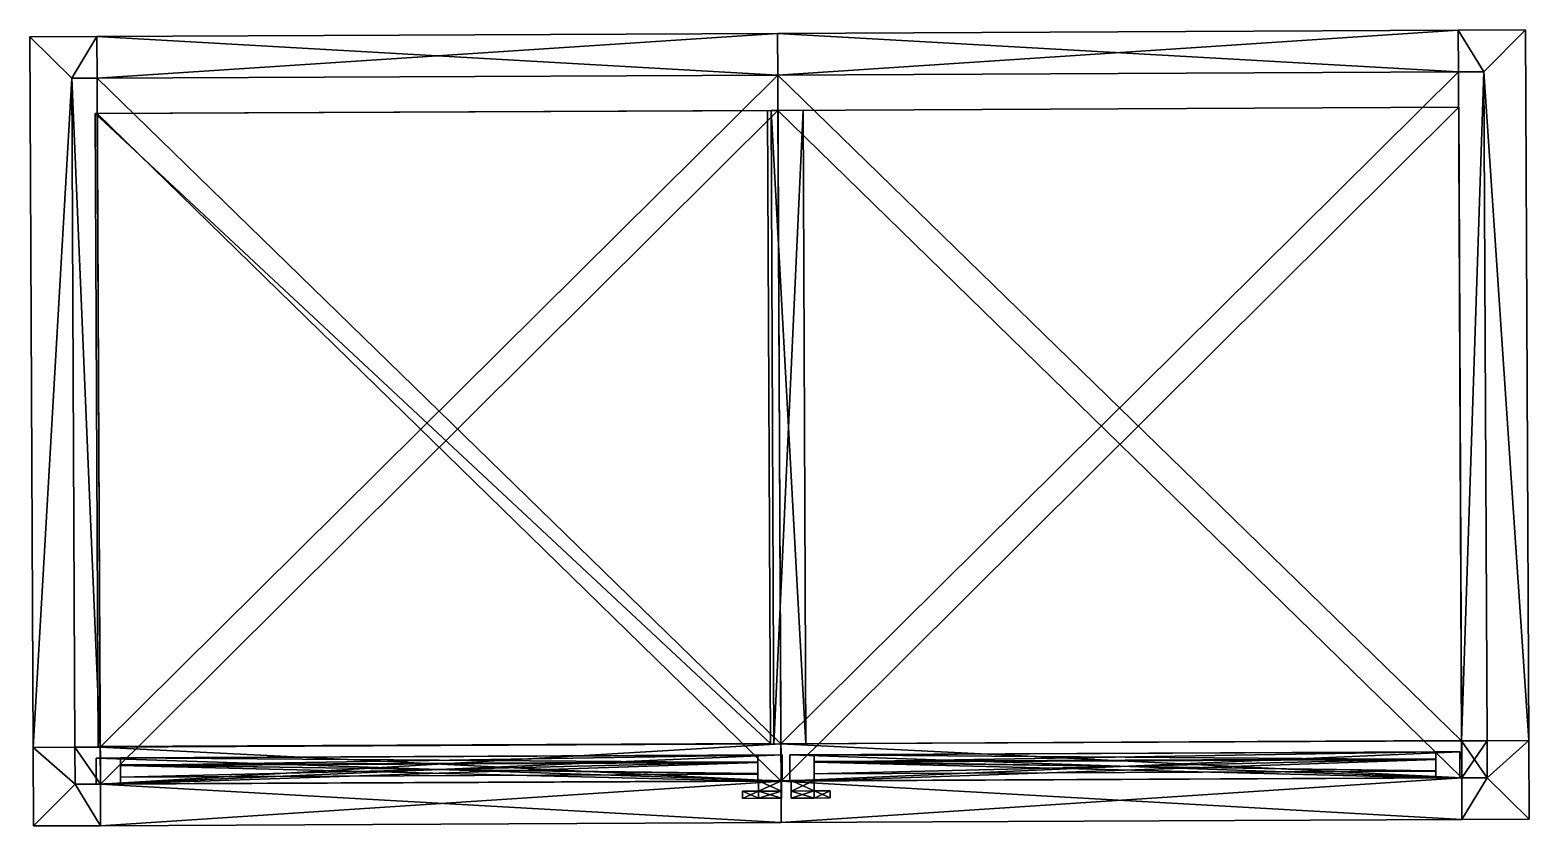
# Model space of a CAD drawing. Extents: x -63 to 64, y -33 to 34.
import ezdxf

# ---------------------------------------------------------------- set-up
doc = ezdxf.new("R2010")
doc.units = 0
doc.layers.get('0').update_dxf_attribs({"color": 194, "linetype": 'CONTINUOUS'})

msp = doc.modelspace()

# ---------------------------------------------------------------- meshes
at = {"color": 214}
mesh = msp.add_polyface(dxfattribs=at)
corners = [(-57.51, -26.66, 64.69), (-0.39, -26.4, 64.69), (-0.64, 27.39, 64.69), (-57.76, 27.13, 64.69), (-57.51, -26.66, 62.77), (-0.39, -26.4, 62.77), (-0.64, 27.39, 62.77), (-57.76, 27.13, 62.77), (-59.48, -29.87), (60.51, -29.32), (-59.76, 30.13), (60.24, 30.68), (-59.48, -29.87, 236), (60.51, -29.32, 236), (-59.76, 30.13, 236), (60.24, 30.68, 236), (60.51, -29.32, 232.69), (-59.48, -29.87, 232.69), (60.24, 30.68, 232.69), (-59.76, 30.13, 232.69), (64.07, -32.84, 236), (-63, -33.42, 236), (-63.31, 33.65, 236), (63.76, 34.23, 236), (-63, -33.42, 232.69), (64.07, -32.84, 232.69), (63.76, 34.23, 232.69), (-63.31, 33.65, 232.69), (60.51, -29.32, 7.42), (60.24, 30.68, 7.42), (-59.76, 30.13, 7.42), (-59.48, -29.87, 7.42), (-59.5, -26.73), (60.5, -26.18), (60.5, -26.18, 236), (-59.5, -26.73, 236), (60.5, -26.18, 232.69), (-59.5, -26.73, 232.69), (-63.03, -26.74, 236), (64.04, -26.16, 236), (64.04, -26.16, 232.69), (-63.03, -26.74, 232.69), (60.5, -26.18, 7.42), (-59.5, -26.73, 7.42), (-57.6, 30.14), (-57.32, -29.86), (-57.32, -29.86, 236), (-57.6, 30.14, 236), (58.36, -29.33, 232.69), (58.08, 30.67, 232.69), (58.37, -32.87, 236), (-57.62, 33.67, 236), (-57.31, -33.4, 232.69), (58.06, 34.2, 232.69), (58.36, -29.33, 7.42), (58.08, 30.67, 7.42), (-57.34, -26.72), (58.34, -26.19, 236), (58.08, 30.67), (58.36, -29.33), (58.36, -29.33, 236), (58.08, 30.67, 236), (-57.32, -29.86, 232.69), (-57.6, 30.14, 232.69), (-57.31, -33.4, 236), (58.06, 34.2, 236), (58.37, -32.87, 232.69), (-57.62, 33.67, 232.69), (-57.32, -29.86, 7.42), (-57.6, 30.14, 7.42), (58.34, -26.19), (-57.34, -26.72, 236), (58.34, -26.17, 7.43), (-57.34, -26.7, 7.43), (58.09, 27.66, 7.42), (58.09, 27.66, 232.69), (-57.59, 27.13, 232.69), (-57.59, 27.13, 7.42), (2.62, -26.44, 232.69), (2.62, -26.44, 7.42), (2.38, 27.4, 7.42), (2.38, 27.4, 232.69), (-0.09, -26.46, 232.69), (-0.09, -26.46, 7.42), (-0.34, 27.39, 7.42), (-0.34, 27.39, 232.69), (0.24, 30.4), (0.52, -29.6, 236), (0.24, 30.4, 236), (0.52, -29.6, 232.69), (0.24, 30.4, 232.69), (0.53, -33.13, 236), (0.22, 33.94, 236), (0.53, -33.13, 232.69), (0.22, 33.94, 232.69), (0.52, -29.6, 7.42), (0.24, 30.4, 7.42), (0.5, -26.45), (0.5, -26.45, 236), (0.5, -26.43, 7.43), (0.25, 27.39, 232.69), (0.25, 27.39, 7.42), (0.52, -29.59, 6.21), (-57.32, -29.86, 6.21), (-57.34, -26.69, 6.22), (0.5, -26.43, 6.22), (58.34, -26.17, 6.22), (58.36, -29.33, 6.21), (-57.51, -26.66, 121.69), (-0.39, -26.4, 121.69), (-0.64, 27.39, 121.69), (-57.76, 27.13, 121.69), (-57.51, -26.66, 119.77), (-0.39, -26.4, 119.77), (-0.64, 27.39, 119.77), (-57.76, 27.13, 119.77), (-57.51, -26.66, 178.69), (-0.39, -26.4, 178.69), (-0.64, 27.39, 178.69), (-57.76, 27.13, 178.69), (-57.51, -26.66, 176.77), (-0.39, -26.4, 176.77), (-0.64, 27.39, 176.77), (-57.76, 27.13, 176.77)]
mesh.append_faces([[corners[k] for k in face] for face in [(1, 2, 3, 1), (3, 0, 1, 3), (1, 0, 4, 1), (4, 5, 1, 4), (2, 1, 5, 2), (5, 6, 2, 5), (3, 2, 6, 3), (6, 7, 3, 6), (0, 3, 7, 0), (7, 4, 0, 7), (7, 6, 5, 7), (5, 4, 7, 5), (32, 56, 45, 32), (45, 8, 32, 45), (46, 71, 35, 46), (35, 12, 46, 35), (45, 68, 31, 45), (31, 8, 45, 31), (33, 42, 28, 33), (28, 9, 33, 28), (58, 55, 29, 58), (29, 11, 58, 29), (32, 43, 30, 32), (30, 10, 32, 30), (20, 50, 66, 20), (66, 25, 20, 66), (23, 39, 40, 23), (40, 26, 23, 40), (22, 51, 67, 22), (67, 27, 22, 67), (21, 38, 41, 21), (41, 24, 21, 41), (13, 60, 50, 13), (50, 20, 13, 50), (12, 35, 38, 12), (38, 21, 12, 38), (14, 47, 51, 14), (51, 22, 14, 51), (15, 34, 39, 15), (39, 23, 15, 39), (17, 62, 52, 17), (52, 24, 17, 52), (16, 36, 40, 16), (40, 25, 16, 40), (18, 49, 53, 18), (53, 26, 18, 53), (19, 37, 41, 19), (41, 27, 19, 41), (16, 48, 54, 16), (54, 28, 16, 54), (18, 36, 42, 18), (42, 29, 18, 42), (19, 63, 69, 19), (69, 30, 19, 69), (17, 37, 43, 17), (43, 31, 17, 43), (10, 44, 56, 10), (56, 32, 10, 56), (15, 61, 57, 15), (57, 34, 15, 57), (11, 29, 42, 11), (42, 33, 11, 42), (8, 31, 43, 8), (43, 32, 8, 43), (20, 25, 40, 20), (40, 39, 20, 40), (22, 27, 41, 22), (41, 38, 22, 41), (14, 22, 38, 14), (38, 35, 14, 38), (13, 20, 39, 13), (39, 34, 13, 39), (18, 26, 40, 18), (40, 36, 18, 40), (17, 24, 41, 17), (41, 37, 17, 41), (16, 28, 42, 16), (42, 36, 16, 42), (19, 30, 43, 19), (43, 37, 19, 43), (33, 9, 59, 33), (59, 70, 33, 59), (13, 34, 57, 13), (57, 60, 13, 57), (9, 28, 54, 9), (54, 59, 9, 54), (10, 30, 69, 10), (69, 44, 10, 69), (21, 24, 52, 21), (52, 64, 21, 52), (23, 26, 53, 23), (53, 65, 23, 53), (12, 21, 64, 12), (64, 46, 12, 64), (15, 23, 65, 15), (65, 61, 15, 65), (16, 25, 66, 16), (66, 48, 16, 66), (19, 27, 67, 19), (67, 63, 19, 67), (17, 31, 68, 17), (68, 62, 17, 68), (18, 29, 55, 18), (55, 49, 18, 55), (11, 33, 70, 11), (70, 58, 11, 70), (14, 35, 71, 14), (71, 47, 14, 71), (87, 98, 71, 87), (71, 46, 87, 71), (86, 96, 55, 86), (55, 58, 86, 55), (91, 93, 66, 91), (66, 50, 91, 66), (92, 94, 67, 92), (67, 51, 92, 67), (87, 91, 50, 87), (50, 60, 87, 50), (88, 92, 51, 88), (51, 47, 88, 51), (89, 93, 52, 89), (52, 62, 89, 52), (90, 94, 53, 90), (53, 49, 90, 53), (100, 101, 74, 100), (74, 75, 100, 74), (90, 96, 69, 90), (69, 63, 90, 69), (86, 97, 56, 86), (56, 44, 86, 56), (88, 98, 57, 88), (57, 61, 88, 57), (45, 56, 73, 45), (73, 68, 45, 73), (59, 54, 72, 59), (72, 70, 59, 72), (97, 99, 73, 97), (73, 56, 97, 73), (107, 102, 105, 107), (105, 106, 107, 105), (54, 48, 75, 54), (75, 74, 54, 75), (89, 100, 75, 89), (75, 48, 89, 75), (62, 68, 77, 62), (77, 76, 62, 77), (95, 101, 77, 95), (77, 68, 95, 77), (78, 79, 80, 78), (80, 81, 78, 80), (79, 78, 82, 79), (82, 83, 79, 82), (80, 79, 83, 80), (83, 84, 80, 83), (81, 80, 84, 81), (84, 85, 81, 84), (78, 81, 85, 78), (85, 82, 78, 85), (85, 84, 83, 85), (83, 82, 85, 83), (60, 57, 98, 60), (98, 87, 60, 98), (44, 69, 96, 44), (96, 86, 44, 96), (64, 52, 93, 64), (93, 91, 64, 93), (65, 53, 94, 65), (94, 92, 65, 94), (46, 64, 91, 46), (91, 87, 46, 91), (61, 65, 92, 61), (92, 88, 61, 92), (48, 66, 93, 48), (93, 89, 48, 93), (63, 67, 94, 63), (94, 90, 63, 94), (76, 77, 101, 76), (101, 100, 76, 101), (49, 55, 96, 49), (96, 90, 49, 96), (58, 70, 97, 58), (97, 86, 58, 97), (47, 71, 98, 47), (98, 88, 47, 98), (70, 72, 99, 70), (99, 97, 70, 99), (103, 104, 105, 103), (105, 102, 103, 105), (62, 76, 100, 62), (100, 89, 62, 100), (54, 74, 101, 54), (101, 95, 54, 101), (95, 68, 103, 95), (103, 102, 95, 103), (68, 73, 104, 68), (104, 103, 68, 104), (73, 99, 105, 73), (105, 104, 73, 105), (99, 72, 106, 99), (106, 105, 99, 106), (72, 54, 107, 72), (107, 106, 72, 107), (54, 95, 102, 54), (102, 107, 54, 102), (109, 110, 111, 109), (111, 108, 109, 111), (109, 108, 112, 109), (112, 113, 109, 112), (110, 109, 113, 110), (113, 114, 110, 113), (111, 110, 114, 111), (114, 115, 111, 114), (108, 111, 115, 108), (115, 112, 108, 115), (115, 114, 113, 115), (113, 112, 115, 113), (117, 118, 119, 117), (119, 116, 117, 119), (117, 116, 120, 117), (120, 121, 117, 120), (118, 117, 121, 118), (121, 122, 118, 121), (119, 118, 122, 119), (122, 123, 119, 122), (116, 119, 123, 116), (123, 120, 116, 123), (123, 122, 121, 123), (121, 120, 123, 121)]], dxfattribs={"vtx2": -1, "vtx3": -1, "color": 214})
at = {"color": 96}
mesh = msp.add_polyface(dxfattribs=at)
corners = [(0.55, -29.57, 116.46), (-1.41, -29.58, 116.46), (0.55, -29.57, 124.38), (-1.41, -29.58, 124.38), (0.55, -30.46, 116.46), (-1.41, -30.46, 116.46), (0.55, -30.46, 124.38), (-1.41, -30.46, 124.38), (0.56, -31.06, 116.46), (-1.41, -31.07, 116.46), (-1.41, -31.07, 124.38), (0.56, -31.06, 124.38), (-2.76, -30.47, 116.46), (-2.76, -30.47, 124.38), (-2.76, -31.08, 124.38), (-2.76, -31.08, 116.46), (0.61, -29.59, 232.69), (-57.68, -29.86, 232.69), (-57.68, -29.86, 7.42), (0.61, -29.59, 7.42), (0.6, -27.38, 232.69), (-57.69, -27.65, 232.69), (-57.69, -27.65, 7.42), (0.6, -27.38, 7.42), (-1.45, -29.6, 230.58), (-55.62, -29.85, 230.58), (-55.62, -29.85, 9.53), (-1.45, -29.6, 9.53), (-55.63, -27.64, 230.58), (-1.46, -27.39, 230.58), (-1.46, -27.39, 9.53), (-55.63, -27.64, 9.53), (-1.45, -28.97, 230.58), (-55.63, -28.28, 230.58), (-55.63, -28.28, 9.53), (-1.45, -28.03, 9.53), (-1.45, -28.03, 230.58), (-55.62, -29.85, 120.64), (-1.45, -29.6, 120.64), (-1.45, -28.03, 120.64), (-55.63, -28.28, 120.64), (-55.62, -29.85, 119.23), (-1.45, -29.6, 119.23), (-1.45, -28.03, 119.23), (-55.63, -28.28, 119.23), (-55.62, -29.85, 64.89), (-1.45, -29.6, 64.89), (-1.45, -28.03, 64.89), (-55.63, -28.28, 64.89), (-55.62, -29.85, 63.48), (-1.45, -29.6, 63.48), (-1.45, -28.03, 63.48), (-55.63, -28.28, 63.48), (-55.62, -29.85, 176.4), (-1.45, -29.6, 176.4), (-1.45, -28.03, 176.4), (-55.63, -28.28, 176.4), (-55.62, -29.85, 174.99), (-1.45, -29.6, 174.99), (-1.45, -28.03, 174.99), (-55.63, -28.28, 174.99), (-1.45, -29.02, 230.58), (-55.62, -29.27, 230.58), (-55.62, -29.27, 9.53), (-1.45, -29.02, 9.53), (-1.45, -27.98, 230.58), (-55.63, -28.22, 230.58), (-55.63, -28.22, 9.53), (-1.45, -27.98, 9.53)]
mesh.append_faces([[corners[k] for k in face] for face in [(0, 2, 3, 0), (3, 1, 0, 3), (8, 9, 10, 8), (10, 11, 8, 10), (0, 1, 5, 0), (5, 4, 0, 5), (1, 3, 7, 1), (7, 5, 1, 7), (3, 2, 6, 3), (6, 7, 3, 6), (2, 0, 4, 2), (4, 6, 2, 4), (4, 5, 9, 4), (9, 8, 4, 9), (12, 13, 14, 12), (14, 15, 12, 14), (7, 6, 11, 7), (11, 10, 7, 11), (6, 4, 8, 6), (8, 11, 6, 8), (5, 7, 13, 5), (13, 12, 5, 13), (7, 10, 14, 7), (14, 13, 7, 14), (10, 9, 15, 10), (15, 14, 10, 15), (9, 5, 12, 9), (12, 15, 9, 12), (17, 21, 20, 17), (20, 16, 17, 20), (18, 22, 21, 18), (21, 17, 18, 21), (19, 23, 22, 19), (22, 18, 19, 22), (16, 20, 23, 16), (23, 19, 16, 23), (16, 24, 25, 16), (25, 17, 16, 25), (17, 25, 26, 17), (26, 18, 17, 26), (18, 26, 27, 18), (27, 19, 18, 27), (19, 27, 24, 19), (24, 16, 19, 24), (21, 28, 29, 21), (29, 20, 21, 29), (20, 29, 30, 20), (30, 23, 20, 30), (23, 30, 31, 23), (31, 22, 23, 31), (22, 31, 28, 22), (28, 21, 22, 28), (24, 32, 33, 24), (33, 25, 24, 33), (25, 33, 34, 25), (34, 26, 25, 34), (26, 34, 35, 26), (35, 27, 26, 35), (27, 35, 32, 27), (32, 24, 27, 32), (28, 33, 36, 28), (36, 29, 28, 36), (29, 36, 35, 29), (35, 30, 29, 35), (30, 35, 34, 30), (34, 31, 30, 34), (31, 34, 33, 31), (33, 28, 31, 33), (37, 40, 39, 37), (39, 38, 37, 39), (38, 42, 41, 38), (41, 37, 38, 41), (39, 43, 42, 39), (42, 38, 39, 42), (40, 44, 43, 40), (43, 39, 40, 43), (37, 41, 44, 37), (44, 40, 37, 44), (44, 41, 42, 44), (42, 43, 44, 42), (45, 48, 47, 45), (47, 46, 45, 47), (46, 50, 49, 46), (49, 45, 46, 49), (47, 51, 50, 47), (50, 46, 47, 50), (48, 52, 51, 48), (51, 47, 48, 51), (45, 49, 52, 45), (52, 48, 45, 52), (52, 49, 50, 52), (50, 51, 52, 50), (53, 56, 55, 53), (55, 54, 53, 55), (54, 58, 57, 54), (57, 53, 54, 57), (55, 59, 58, 55), (58, 54, 55, 58), (56, 60, 59, 56), (59, 55, 56, 59), (53, 57, 60, 53), (60, 56, 53, 60), (60, 57, 58, 60), (58, 59, 60, 58), (62, 61, 64, 62), (64, 63, 62, 64), (62, 66, 65, 62), (65, 61, 62, 65), (63, 67, 66, 63), (66, 62, 63, 66), (64, 68, 67, 64), (67, 63, 64, 67), (61, 65, 68, 61), (68, 64, 61, 68), (68, 65, 66, 68), (66, 67, 68, 66)]], dxfattribs={"vtx2": -1, "vtx3": -1, "color": 96})
at = {"color": 214}
mesh = msp.add_polyface(dxfattribs=at)
corners = [(56.15, -28.75, 230.58), (3.32, -29, 230.58), (3.32, -29, 9.53), (56.15, -28.75, 9.53), (56.14, -27.71, 230.58), (3.31, -27.95, 230.58), (3.31, -27.95, 9.53), (56.14, -27.71, 9.53), (1.36, -29.56, 116.46), (3.33, -29.55, 116.46), (1.36, -29.56, 124.38), (3.33, -29.55, 124.38), (1.37, -30.45, 116.46), (3.33, -30.44, 116.46), (1.37, -30.45, 124.38), (3.33, -30.44, 124.38), (1.37, -31.06, 116.46), (3.33, -31.05, 116.46), (3.33, -31.05, 124.38), (1.37, -31.06, 124.38), (4.68, -30.44, 116.46), (4.68, -30.44, 124.38), (4.68, -31.04, 124.38), (4.68, -31.04, 116.46), (58.2, -29.33, 232.69), (1.27, -29.59, 232.69), (1.27, -29.59, 7.42), (58.2, -29.33, 7.42), (58.19, -27.12, 232.69), (1.26, -27.38, 232.69), (1.26, -27.38, 7.42), (58.19, -27.12, 7.42), (56.15, -29.34, 230.58), (3.32, -29.58, 230.58), (3.32, -29.58, 9.53), (56.15, -29.34, 9.53), (3.31, -27.37, 230.58), (56.14, -27.13, 230.58), (56.14, -27.13, 9.53), (3.31, -27.37, 9.53), (56.14, -28.7, 230.58), (3.31, -28.01, 230.58), (3.31, -28.01, 9.53), (56.14, -27.76, 9.53), (56.14, -27.76, 230.58)]
mesh.append_faces([[corners[k] for k in face] for face in [(1, 2, 3, 1), (3, 0, 1, 3), (1, 0, 4, 1), (4, 5, 1, 4), (2, 1, 5, 2), (5, 6, 2, 5), (3, 2, 6, 3), (6, 7, 3, 6), (0, 3, 7, 0), (7, 4, 0, 7), (7, 6, 5, 7), (5, 4, 7, 5), (8, 10, 11, 8), (11, 9, 8, 11), (16, 17, 18, 16), (18, 19, 16, 18), (8, 9, 13, 8), (13, 12, 8, 13), (9, 11, 15, 9), (15, 13, 9, 15), (11, 10, 14, 11), (14, 15, 11, 14), (10, 8, 12, 10), (12, 14, 10, 12), (12, 13, 17, 12), (17, 16, 12, 17), (20, 21, 22, 20), (22, 23, 20, 22), (15, 14, 19, 15), (19, 18, 15, 19), (14, 12, 16, 14), (16, 19, 14, 16), (13, 15, 21, 13), (21, 20, 13, 21), (15, 18, 22, 15), (22, 21, 15, 22), (18, 17, 23, 18), (23, 22, 18, 23), (17, 13, 20, 17), (20, 23, 17, 20), (25, 24, 28, 25), (28, 29, 25, 28), (26, 25, 29, 26), (29, 30, 26, 29), (27, 26, 30, 27), (30, 31, 27, 30), (24, 27, 31, 24), (31, 28, 24, 31), (24, 25, 33, 24), (33, 32, 24, 33), (25, 26, 34, 25), (34, 33, 25, 34), (26, 27, 35, 26), (35, 34, 26, 35), (27, 24, 32, 27), (32, 35, 27, 32), (29, 28, 37, 29), (37, 36, 29, 37), (28, 31, 38, 28), (38, 37, 28, 38), (31, 30, 39, 31), (39, 38, 31, 39), (30, 29, 36, 30), (36, 39, 30, 36), (32, 33, 41, 32), (41, 40, 32, 41), (33, 34, 42, 33), (42, 41, 33, 42), (34, 35, 43, 34), (43, 42, 34, 43), (35, 32, 40, 35), (40, 43, 35, 40), (36, 37, 44, 36), (44, 41, 36, 44), (37, 38, 43, 37), (43, 44, 37, 43), (38, 39, 42, 38), (42, 43, 38, 42), (39, 36, 41, 39), (41, 42, 39, 41)]], dxfattribs={"vtx2": -1, "vtx3": -1, "color": 214})

doc.saveas('drawing.dxf')
